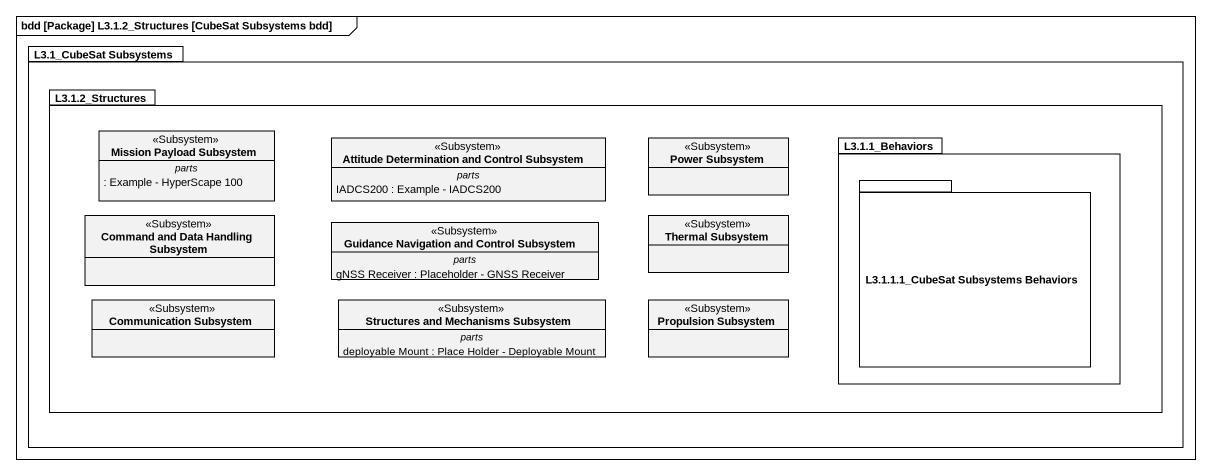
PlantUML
@startuml
mainframe bdd [Package] L3.1.2_Structures [CubeSat Subsystems bdd]
hide circle
hide empty members
package "L3.1_CubeSat Subsystems" as L3_1_CubeSat_Subsystems {
  package "L3.1.2_Structures" as L3_1_2_Structures {
    class "Mission Payload Subsystem" as Mission_Payload_Subsystem <<Subsystem>> {
      -- parts --
      : Example - HyperScape 100
    }
    class "Attitude Determination and Control Subsystem" as Attitude_Determination_and <<Subsystem>> {
      -- parts --
      IADCS200 : Example - IADCS200
    }
    class "Power Subsystem" as Power_Subsystem <<Subsystem>>
    package "L3.1.1_Behaviors" as L3_1_1_Behaviors {
      package "L3.1.1.1_CubeSat Subsystems Behaviors" as L3_1_1_1_CubeSat_Subsystems {
      }
    }
    class "Command and Data Handling Subsystem" as Command_and_Data_Handling <<Subsystem>>
    class "Guidance Navigation and Control Subsystem" as Guidance_Navigation_and <<Subsystem>> {
      -- parts --
      gNSS Receiver : Placeholder - GNSS Receiver
    }
    class "Thermal Subsystem" as Thermal_Subsystem <<Subsystem>>
    class "Communication Subsystem" as Communication_Subsystem <<Subsystem>>
    class "Structures and Mechanisms Subsystem" as Structures_and_Mechanisms <<Subsystem>> {
      -- parts --
      deployable Mount : Place Holder - Deployable Mount
    }
    class "Propulsion Subsystem" as Propulsion_Subsystem <<Subsystem>>
  }
}
@enduml
